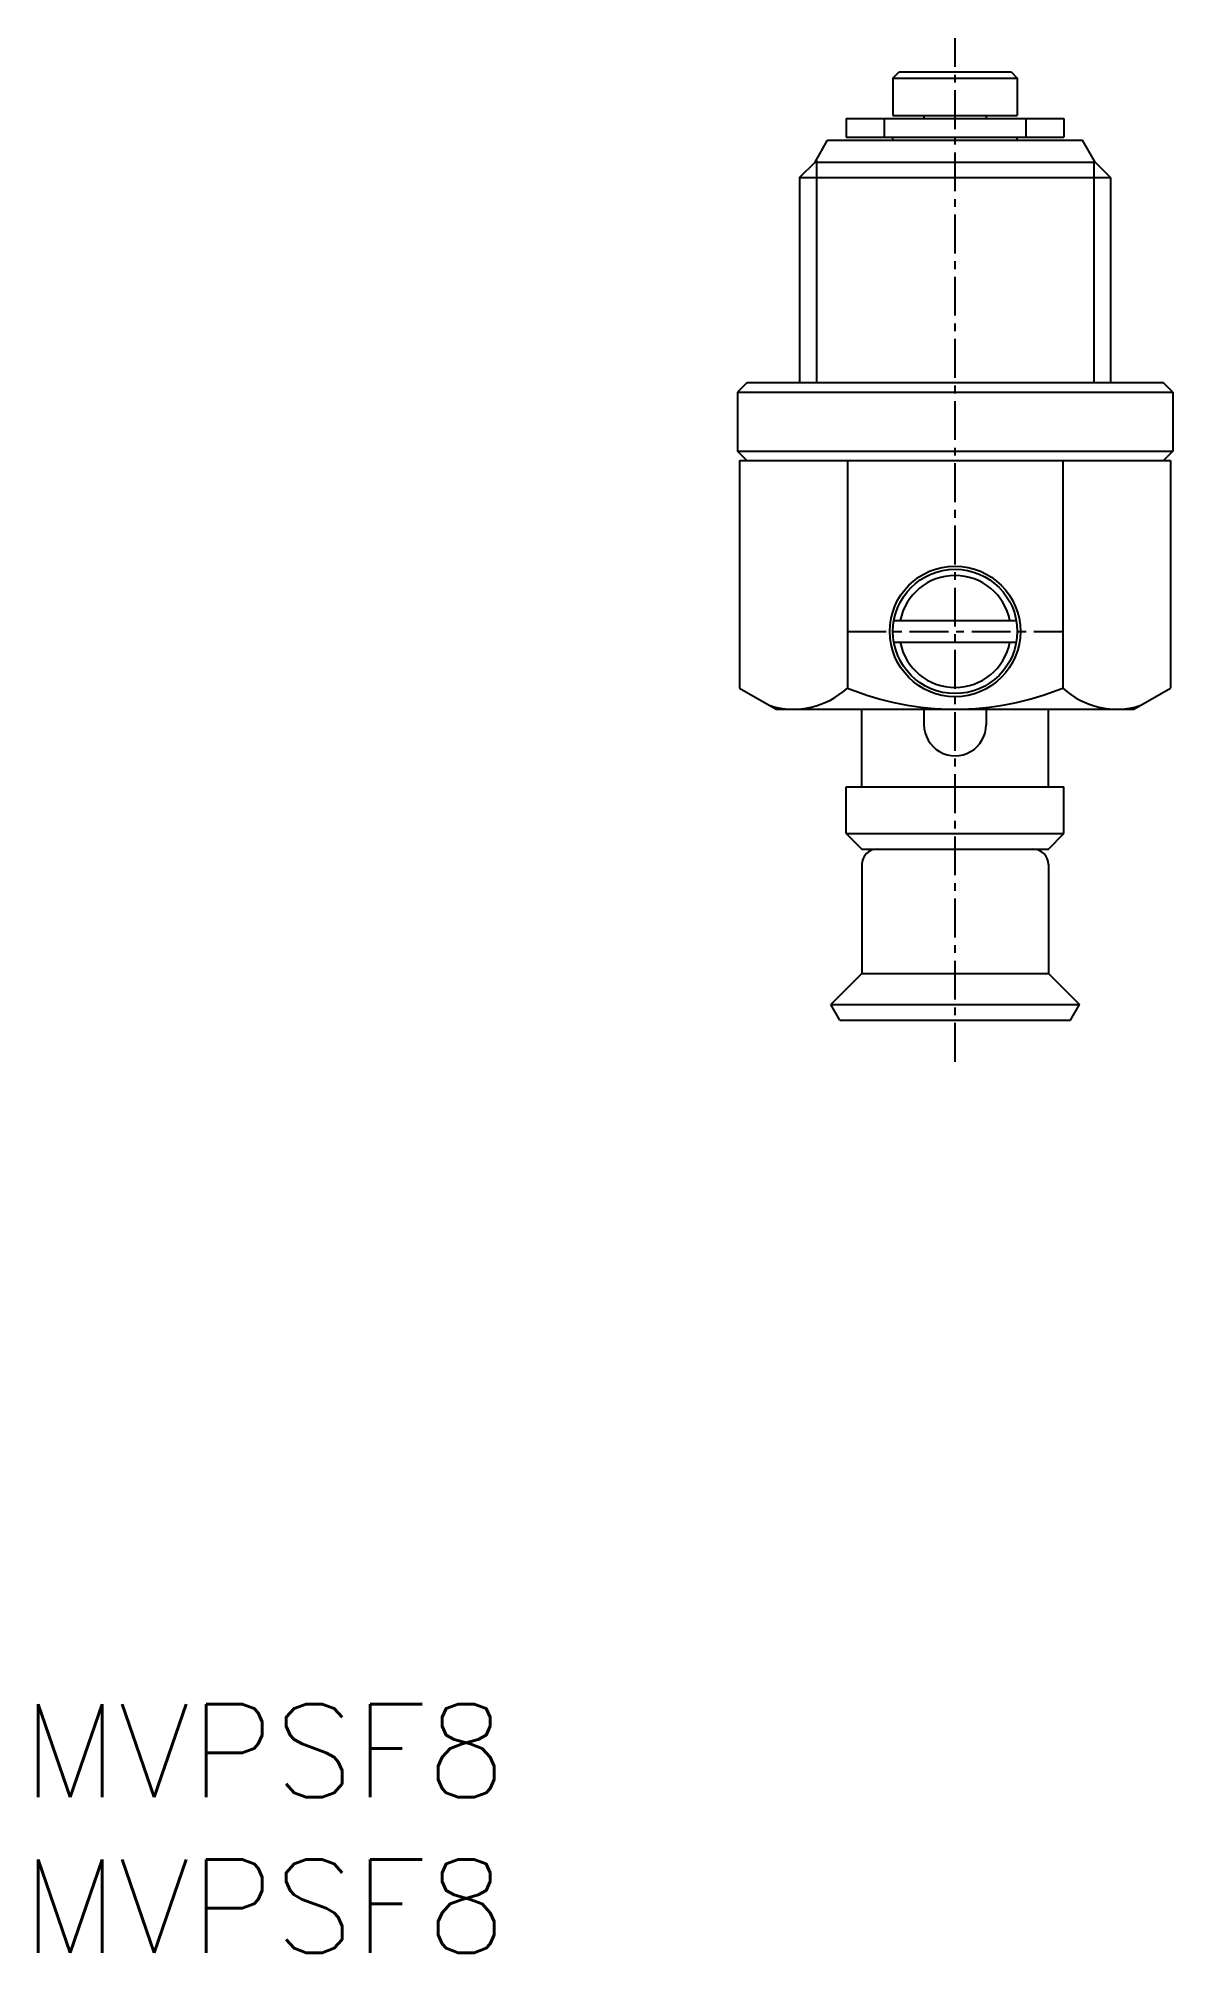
# Model space of a CAD drawing. Extents: x 0.5 to 37, y 0 to 61.6.
import ezdxf

# ---------------------------------------------------------------- set-up
doc = ezdxf.new("R2010")
doc.units = 0
doc.linetypes.add('CENTER', pattern=[2, 1.25, -0.25, 0.25, -0.25])
doc.layers.get('0').update_dxf_attribs({"linetype": 'CONTINUOUS'})
doc.layers.add('CENTER', color=1, linetype='CENTER')
doc.styles.get("Standard").update_dxf_attribs({"font": 'txt.shx'})

# ---------------------------------------------------------------- blocks, each defined once
blk = doc.blocks.new('*U18')
at = {"color": 7, "linetype": 'CONTINUOUS'}
blk.add_text('MVPSF8', height=3, dxfattribs=at).set_placement((0, 0))
blk = doc.blocks.new('*U19')
at = {"color": 7, "linetype": 'CONTINUOUS'}
blk.add_text('MVPSF8', height=3, dxfattribs=at).set_placement((0, 5))

msp = doc.modelspace()

# ---------------------------------------------------------------- linework, layer by layer
at = {"color": 7, "linetype": 'CONTINUOUS'}
for p, q in [((28, 60.3), (28.2, 60.5)), ((28.2, 60.5), (31.8, 60.5)), ((31.8, 60.5), (32, 60.3)), ((28, 60.3), (28, 59.1)), ((28, 60.3), (32, 60.3)), ((32, 60.3), (32, 59.1)), ((26.5, 59), (26.5, 58.4)), ((26.5, 59), (33.5, 59)), ((27.72, 59), (27.72, 58.4)), ((28, 59.1), (32, 59.1)), ((29, 59.1), (29, 59)), ((31, 59.1), (31, 59)), ((32.28, 59), (32.28, 58.4)), ((33.5, 59), (33.5, 58.4)), ((25.496, 57.6), (25.9, 58.3)), ((25.9, 58.3), (34.1, 58.3)), ((26.5, 58.4), (33.5, 58.4)), ((28, 58.3), (28, 58.4)), ((32, 58.3), (32, 58.4)), ((34.504, 57.6), (34.1, 58.3)), ((25, 57.104), (25.496, 57.6)), ((25.496, 57.6), (34.504, 57.6)), ((25.542, 57.646), (25.542, 50.5)), ((34.459, 57.646), (34.459, 50.5)), ((35, 57.104), (34.504, 57.6)), ((25, 57.104), (35, 57.104)), ((25, 57.104), (25, 50.5)), ((35, 57.104), (35, 50.5)), ((23.3, 50.5), (23, 50.2)), ((36.7, 50.5), (23.3, 50.5)), ((37, 50.2), (36.7, 50.5)), ((23, 50.2), (37, 50.2)), ((23, 50.2), (23, 48.3)), ((37, 50.2), (37, 48.3)), ((23, 48.3), (37, 48.3)), ((23.3, 48), (23, 48.3)), ((37, 48.3), (36.7, 48)), ((23.072, 48), (36.928, 48)), ((23.072, 48), (23.072, 40.68)), ((26.536, 48), (26.536, 40.68)), ((33.464, 48), (33.464, 40.68)), ((36.928, 48), (36.928, 40.68)), ((28.031, 42.85), (31.969, 42.85)), ((28.031, 42.15), (31.969, 42.15)), ((23.072, 40.68), (24.25, 40)), ((35.75, 40), (36.928, 40.68)), ((24.25, 40), (35.75, 40)), ((27, 37.5), (27, 40)), ((29, 40), (29, 39.5)), ((31, 40), (31, 39.5)), ((33, 37.5), (33, 40)), ((26.5, 37.5), (33.5, 37.5)), ((26.5, 36), (26.5, 37.5)), ((33.5, 36), (33.5, 37.5)), ((26.5, 36), (33.5, 36)), ((26.5, 36), (27, 35.5)), ((33, 35.5), (33.5, 36)), ((27, 35.5), (33, 35.5)), ((27, 35), (27, 31.5)), ((33, 35), (33, 31.5)), ((27, 31.5), (26, 30.5)), ((27, 31.5), (33, 31.5)), ((33, 31.5), (34, 30.5)), ((26, 30.5), (34, 30.5)), ((26.289, 30), (26, 30.5)), ((33.711, 30), (34, 30.5)), ((26.289, 30), (33.711, 30))]:
    msp.add_line(p, q, dxfattribs=at)
for radius in [2.1, 2]:
    msp.add_circle((30, 42.5), radius, dxfattribs=at)
for centre, radius, start, end in [((30, 42.5), 1.8, 11.21226, 168.7877), ((30, 42.5), 1.8, 191.21226, 348.7877), ((24.804, 42.545), 2.545, 252.88327, 312.88328), ((30, 49.161), 9.161, 247.78067, 292.21929), ((35.196, 42.545), 2.545, 227.1167, 287.11669), ((30, 39.5), 1, 179.99998, 359.99998), ((27.5, 35), 0.5, 89.99998, 179.99998), ((32.5, 35), 0.5, 359.99998, 89.99998)]:
    msp.add_arc(centre, radius, start, end, dxfattribs=at)
at = {"layer": 'CENTER', "color": 1, "linetype": 'CENTER'}
for p, q in [((30, 28.658), (30, 61.579)), ((26.536, 42.5), (33.464, 42.5))]:
    msp.add_line(p, q, dxfattribs=at)

# ---------------------------------------------------------------- block references
at = {"color": 7, "linetype": 'CONTINUOUS'}
for name in ['*U19', '*U18']:
    msp.add_blockref(name, (0, 0), dxfattribs=at)

doc.saveas('drawing.dxf')
